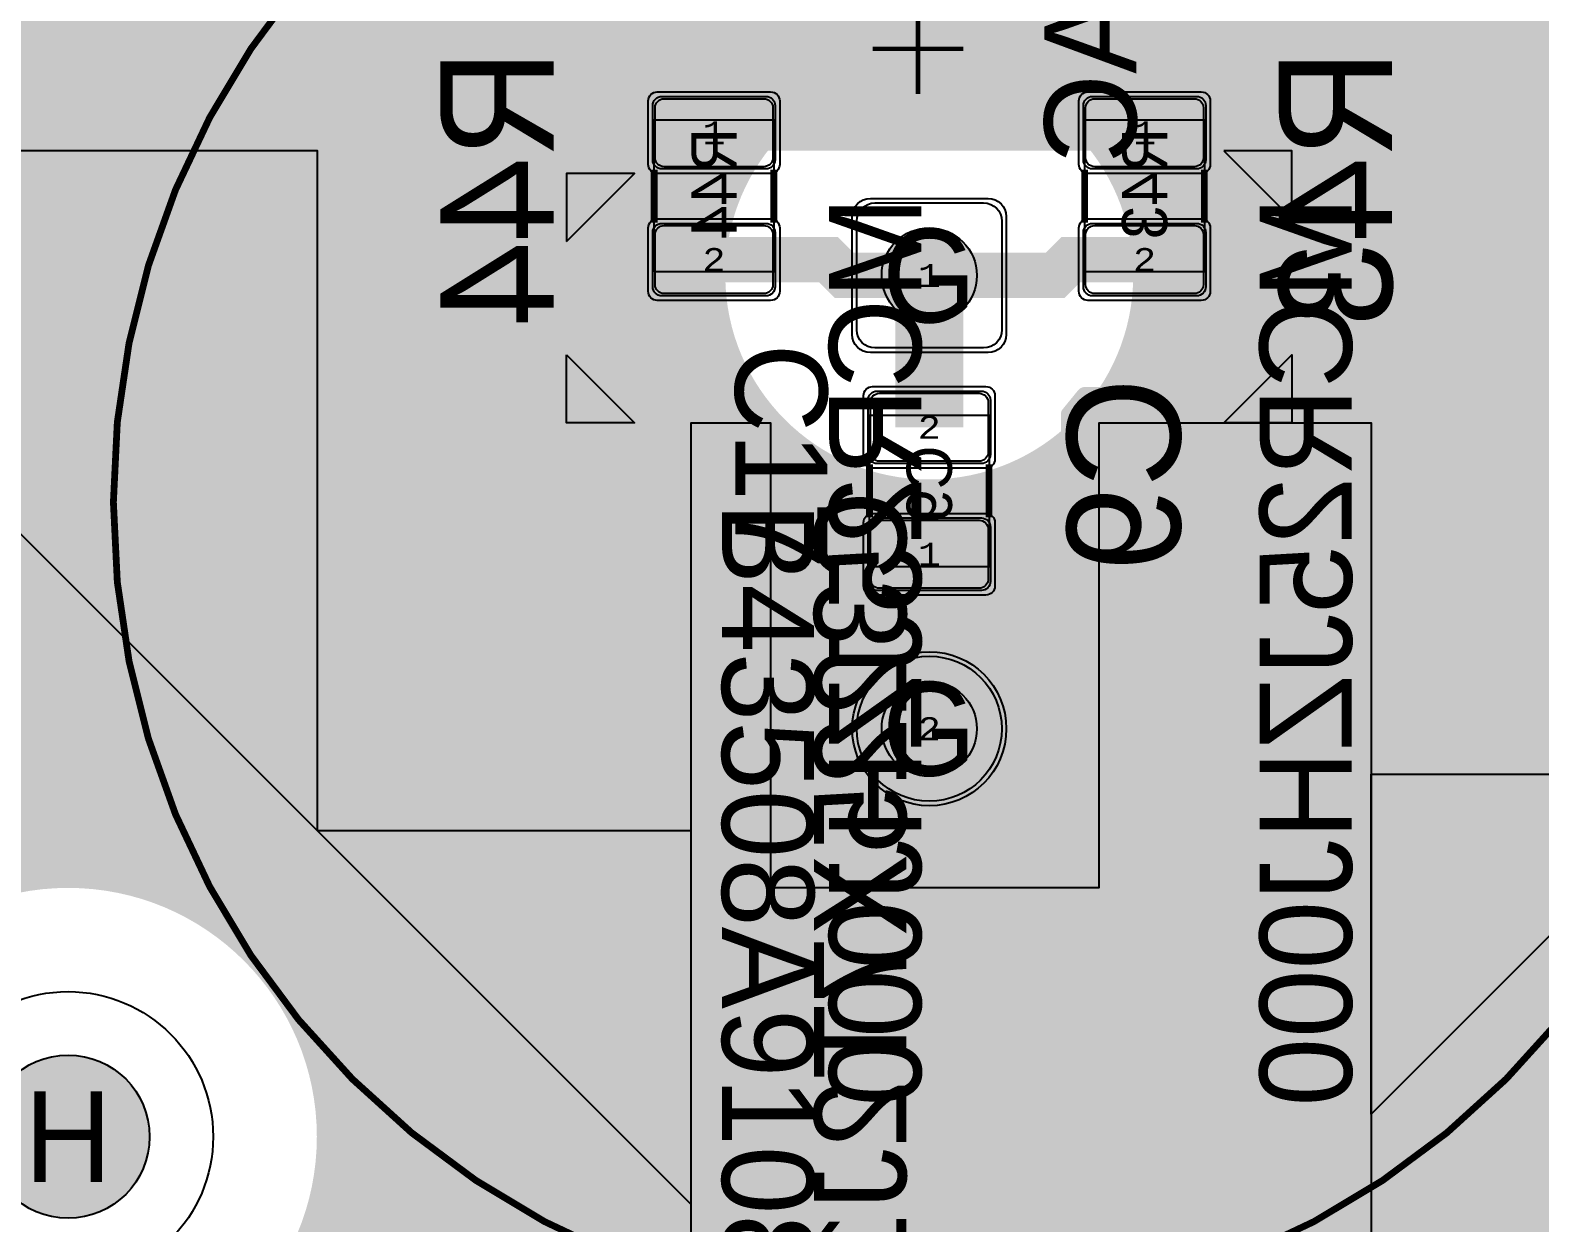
# Model space of a CAD drawing. Extents: x -2 to 260, y -54 to 137.
# Drawn here: x 69.16 to 102.47, y 46.1 to 72.41 of the extents above; entities that cross this region are included whole.
import ezdxf
from ezdxf.enums import TextEntityAlignment as Align

# ---------------------------------------------------------------- set-up
doc = ezdxf.new("R2010")
doc.units = 0
doc.header["$MEASUREMENT"] = 0
for name, color, linetype in [('ASSEMBLY_OUTLINES_BTM', 191, 'CONTINUOUS'), ('ASSEMBLY_OUTLINES_TOP', 102, 'CONTINUOUS'), ('ASSEMBLY_PART_NUMBERS_BTM', 191, 'CONTINUOUS'), ('ASSEMBLY_PART_NUMBERS_TOP', 102, 'CONTINUOUS'), ('ASSEMBLY_REF_DES_BTM', 191, 'CONTINUOUS'), ('ASSEMBLY_REF_DES_TOP', 102, 'CONTINUOUS'), ('DRILL_DRAWING', 21, 'CONTINUOUS'), ('GENERATED_SILKSCREEN_BTM', 255, 'CONTINUOUS'), ('GENERATED_SILKSCREEN_TOP', 140, 'CONTINUOUS'), ('MOUNTING_HOLE_PADS_LAYER14', 150, 'CONTINUOUS'), ('MOUNTING_HOLE_PADS_LAYER15', 230, 'CONTINUOUS'), ('MOUNTING_HOLES_LAYER_BOT17', 42, 'CONTINUOUS'), ('MOUNTING_HOLES_LAYER_TOP', 42, 'CONTINUOUS'), ('PART_HOLES_LAYER_BOTTOM', 30, 'CONTINUOUS'), ('PART_HOLES_LAYER_TOP', 30, 'CONTINUOUS'), ('PART_PADS_LAYER_BOTTOM', 230, 'CONTINUOUS'), ('PART_PADS_LAYER_TOP', 150, 'CONTINUOUS'), ('PART_PADS_SMD_BTM', 230, 'CONTINUOUS'), ('PIN_NUMBERS_BTM', 8, 'CONTINUOUS'), ('PIN_NUMBERS_TOP', 8, 'CONTINUOUS'), ('PLACEMENT_OUTLINES_BTM', 222, 'CONTINUOUS'), ('PLACEMENT_OUTLINES_TOP', 130, 'CONTINUOUS'), ('PLANE_DATA_LAYER_BOTTOM', 230, 'CONTINUOUS'), ('PLANE_DATA_LAYER_TOP', 150, 'CONTINUOUS'), ('PLANE_SHAPES_LAYER_BOTTOM', 230, 'CONTINUOUS'), ('PLANE_SHAPES_LAYER_TOP', 150, 'CONTINUOUS'), ('SILKSCREEN_OUTLINES_BTM', 211, 'CONTINUOUS'), ('SILKSCREEN_OUTLINES_TOP', 150, 'CONTINUOUS'), ('SILKSCREEN_REF_DES_BTM', 211, 'CONTINUOUS'), ('SOLDERMASK_PADS_BTM', 102, 'CONTINUOUS'), ('SOLDERMASK_PADS_TOP', 102, 'CONTINUOUS'), ('SOLDERPASTE_PADS_BTM', 254, 'CONTINUOUS'), ('TRACES_LAYER_BOTTOM', 230, 'CONTINUOUS')]:
    doc.layers.add(name, color=color, linetype=linetype)
doc.styles.add('COURIER_NEW', font='COUR.TTF')
doc.styles.add('VERIBEST_GERBER_0', font='txt')

msp = doc.modelspace()

# ---------------------------------------------------------------- hatches: boundary and pattern name
at = {"layer": 'MOUNTING_HOLES_LAYER_BOT17'}
h = msp.add_hatch(color=256, dxfattribs=at)
edge = h.paths.add_edge_path()
edge.add_arc((70, 48), 1.8, 0, 360)
at = {"layer": 'MOUNTING_HOLES_LAYER_TOP'}
h = msp.add_hatch(color=256, dxfattribs=at)
edge = h.paths.add_edge_path()
edge.add_arc((70, 48), 1.8, 0, 360)
at = {"layer": 'PART_HOLES_LAYER_BOTTOM'}
h = msp.add_hatch(color=256, dxfattribs=at)
edge = h.paths.add_edge_path()
edge.add_arc((89, 67), 1.05, 0, 360)
h = msp.add_hatch(color=256, dxfattribs=at)
edge = h.paths.add_edge_path()
edge.add_arc((89, 57), 1.05, 0, 360)
at = {"layer": 'PART_HOLES_LAYER_TOP'}
h = msp.add_hatch(color=256, dxfattribs=at)
edge = h.paths.add_edge_path()
edge.add_arc((89, 67), 1.05, 0, 360)
h = msp.add_hatch(color=256, dxfattribs=at)
edge = h.paths.add_edge_path()
edge.add_arc((89, 57), 1.05, 0, 360)
at = {"layer": 'PLANE_DATA_LAYER_BOTTOM'}
h = msp.add_hatch(color=256, dxfattribs=at)
h.paths.add_polyline_path([(191.25, 106.968438), (191.249998, 96.03156), (191.249998, 96.031559, -0.198909956), (191.22768, 95.977678), (190.022322, 94.77232, -0.198913366), (189.96844, 94.750002), (177.031562, 94.75, -0.198913366), (176.97768, 94.772318), (171.000002, 100.749998, 0.207684346), (170.999996, 100.75), (166.9262, 100.75, -0.414213562), (166.85, 100.8262), (166.85, 102, 0.414213562), (166.15, 102.7), (163.85, 102.7, 0.414213562), (163.15, 102), (163.15, 100.8262, -0.414213562), (163.0738, 100.75), (159.250004, 100.75, 0.207684346), (159.249998, 100.749998), (153.772321, 95.272318, -0.198913366), (153.718439, 95.25), (139.031562, 95.25, -0.198913366), (138.97768, 95.272318), (133.500002, 100.749998, 0.207684346), (133.499996, 100.75), (128.893236, 100.75, -0.414213562), (128.817036, 100.8262), (128.817036, 100.826201, -0.073248693), (128.820272, 100.848171, 0.073250446), (128.85, 101.05), (128.85, 102.25, 0.414213562), (128.15, 102.95), (127.916493, 102.95, -0.803254448), (127.884402, 103.095313, 4.528129598), (126.115598, 103.095313, -0.803254448), (126.083507, 102.95), (125.85, 102.95, 0.414213562), (125.15, 102.25), (125.15, 101.05, 0.073250446), (125.179728, 100.848171, -0.073248693), (125.182964, 100.826201), (125.182964, 100.8262, -0.414213562), (125.106764, 100.75), (121.750004, 100.75, 0.207684346), (121.749998, 100.749998), (115.772321, 94.772318, -0.198913366), (115.718439, 94.75), (99.781562, 94.75, -0.198913366), (99.72768, 94.772318), (93.750002, 100.749998, 0.207684346), (93.749996, 100.75), (90.9262, 100.75, -0.414213562), (90.85, 100.8262), (90.85, 102, 0.414213562), (90.15, 102.7), (87.85, 102.7, 0.414213562), (87.15, 102), (87.15, 100.8262, -0.414213562), (87.0738, 100.75), (83.500004, 100.75, 0.207684346), (83.499998, 100.749998), (77.522321, 94.772318, -0.198913366), (77.468439, 94.75), (61.031562, 94.75, -0.198913366), (60.97768, 94.772318), (55.000002, 100.749998, 0.207684346), (54.999996, 100.75), (52.893236, 100.75, -0.414213562), (52.817036, 100.8262), (52.817036, 100.826201, -0.073248693), (52.820272, 100.848171, 0.073250446), (52.85, 101.05), (52.85, 102.25, 0.414213562), (52.15, 102.95), (51.916493, 102.95, -0.803254448), (51.884402, 103.095313, 4.528129598), (50.115598, 103.095313, -0.803254448), (50.083507, 102.95), (49.85, 102.95, 0.414213562), (49.15, 102.25), (49.15, 101.05, 0.073250446), (49.179728, 100.848171, -0.073248693), (49.182964, 100.826201), (49.182964, 100.8262, -0.414213562), (49.106764, 100.75), (46.500004, 100.75, 0.207684346), (46.499998, 100.749998), (39.250002, 93.500002), (39.25, 93.499996), (39.250003, 86.190265), (39.250003, 86.190264, -0.535776083), (39.144366, 86.11998, 1.502987551), (39.144365, 75.88002, -0.535776083), (39.250002, 75.809736), (39.250002, 75.809735), (39.25, 69.000004), (39.250003, 68.999999), (46.999998, 61.250002, 0.207684346), (47.000004, 61.25), (49.0738, 61.25, -0.414213562), (49.15, 61.1738), (49.15, 60, 0.414213562), (49.85, 59.3), (52.15, 59.3, 0.414213562), (52.85, 60), (52.85, 61.173799, -0.414213562), (52.9262, 61.249999), (64.449099, 61.249998), (64.96844, 61.249998, -0.198913366), (65.022322, 61.22768), (79.22768, 47.022322, -0.198909956), (79.249998, 46.968441), (79.249998, 46.96844), (79.25, 32.8262, -0.414213562), (79.1738, 32.75), (16.78156, 32.750002, -0.198913366), (16.727678, 32.77232), (14.02232, 35.477678, -0.198909956), (14.000002, 35.531559), (14.000002, 100.71844, -0.198909956), (14.02232, 100.772321), (22.227678, 108.97768, -0.198913366), (22.28156, 108.999998), (58.71844, 108.999998, -0.198913366), (58.772322, 108.97768), (63.499998, 104.250002, 0.207684346), (63.500004, 104.25), (76.249996, 104.25, 0.207684346), (76.250002, 104.250002), (80.977679, 108.977682, -0.198913366), (81.031561, 109), (94.718438, 109, -0.198913366), (94.77232, 108.977682), (100.499998, 103.250002, 0.207684346), (100.500004, 103.25), (115.499996, 103.25, 0.207684346), (115.500002, 103.250002), (121.227679, 108.977682, -0.198913366), (121.281561, 109), (135.968438, 109, -0.198913366), (136.02232, 108.977682), (139.999998, 105.000002, 0.207684346), (140.000004, 105), (152.249996, 105, 0.207684346), (152.250002, 105.000002), (156.227679, 108.977682, -0.198913366), (156.281561, 109), (162.9, 109), (189.21844, 108.999998, -0.198913366), (189.272322, 108.97768), (191.227682, 107.02232, -0.198909956), (191.25, 106.968439)], flags=0)
h.paths.add_polyline_path([(30, 40, -1), (41, 40, -1)], flags=0)
h.paths.add_polyline_path([(48.9, 57, -1), (53.1, 57, -1)], flags=0)
h.paths.add_polyline_path([(64.449099, 48, -1), (75.550901, 48, -1)], flags=0)
h.paths.add_polyline_path([(86.9, 105, -1), (91.1, 105, -1)], flags=0)
h.paths.add_polyline_path([(162.9, 105, -1), (167.1, 105, -1)], flags=0)
h = msp.add_hatch(color=256, dxfattribs=at)
h.paths.add_polyline_path([(215, 72.9262, -0.414213562), (214.9238, 72.85), (213.75, 72.85, 0.414213562), (213.05, 72.15), (213.05, 69.85, 0.414213562), (213.75, 69.15), (214.9238, 69.15, -0.414213562), (215, 69.0738), (215, 68.8262, -0.414213562), (214.9238, 68.75), (199.5762, 68.75, -0.414213562), (199.5, 68.8262), (199.5, 76.749996), (199.499997, 76.750001), (197.750002, 78.499998, 0.207684346), (197.749996, 78.5), (192.000004, 78.5, 0.207684346), (191.999998, 78.499998), (190.250002, 76.750002), (190.25, 76.749996), (190.25, 69.8262, -0.414213562), (190.1738, 69.75), (171.4262, 69.75, -0.414213562), (171.35, 69.8262), (171.35, 71, 0.414213562), (170.65, 71.7), (168.35, 71.7, 0.414213562), (167.65, 71), (167.65, 69.8262, -0.414213562), (167.5738, 69.75), (162.1762, 69.75, -0.414213562), (162.1, 69.8262), (162.1, 71, 0.414213562), (161.4, 71.7), (159.1, 71.7, 0.414213562), (158.4, 71), (158.4, 69.8262, -0.414213562), (158.3238, 69.75), (133.9262, 69.75, -0.414213562), (133.85, 69.8262), (133.85, 70.75, 0.414213562), (133.15, 71.45), (130.85, 71.45, 0.414213562), (130.15, 70.75), (130.15, 69.8262, -0.414213562), (130.0738, 69.75), (123.4262, 69.75, -0.414213562), (123.35, 69.8262), (123.35, 70.75, 0.414213562), (122.65, 71.45), (120.35, 71.45, 0.414213562), (119.65, 70.75), (119.65, 69.549999, 0.035735183), (119.657133, 69.450323, -0.035737133), (119.65791, 69.439472), (119.65791, 69.439471, -0.198909956), (119.635592, 69.38559), (98.750002, 48.500002), (98.75, 48.499996), (98.750002, 29.281565), (98.750002, 29.281564, -0.198909956), (98.727684, 29.227683), (93.000002, 23.500002), (93, 23.499996), (93, 12.5762, -0.414213562), (92.9238, 12.5), (89.5762, 12.5, -0.414213562), (89.5, 12.5762), (89.5, 23.499996), (89.499997, 23.500001), (83.77232, 29.227678, -0.198909956), (83.750002, 29.281559), (83.750002, 29.28156), (83.75, 46.499996), (83.749997, 46.500001), (60.500002, 69.749998, 0.207684346), (60.499996, 69.75), (57.4262, 69.75, -0.414213562), (57.35, 69.8262), (57.35, 70.75, 0.414213562), (56.65, 71.45), (54.35, 71.45, 0.414213562), (53.65, 70.75), (53.65, 69.826201, -0.414213562), (53.5738, 69.750001), (48.4262, 69.750001, -0.414213562), (48.35, 69.826201), (48.35, 70.75, 0.414213562), (47.65, 71.45), (45.35, 71.45, 0.414213562), (44.65, 70.75), (44.65, 69.826202, -0.414213562), (44.5738, 69.750002), (43.53156, 69.750002, -0.198913366), (43.477678, 69.77232), (43.02232, 70.227678, -0.198909956), (43.000002, 70.281559), (43.000002, 91.218441, -0.198909956), (43.02232, 91.272322), (43.727678, 91.97768, -0.198913366), (43.78156, 91.999998), (44.3238, 91.999998, -0.414213562), (44.4, 91.923798), (44.4, 90.75, 0.414213562), (45.1, 90.05), (47.4, 90.05, 0.414213562), (48.1, 90.75), (48.1, 91.923798, -0.414213562), (48.1762, 91.999998), (53.5738, 91.999998, -0.414213562), (53.65, 91.923798), (53.65, 90.75, 0.414213562), (54.35, 90.05), (56.65, 90.05, 0.414213562), (57.35, 90.75), (57.35, 91.923798, -0.414213562), (57.4262, 91.999998), (64.797837, 91.999998), (81, 91.999999), (81.5738, 91.999999, -0.414213562), (81.65, 91.923799), (81.65, 91, 0.414213562), (82.35, 90.3), (84.65, 90.3, 0.414213562), (85.35, 91), (85.35, 91.923799, -0.414213562), (85.4262, 91.999999), (92.0738, 91.999999, -0.414213562), (92.15, 91.923799), (92.15, 91, 0.414213562), (92.85, 90.3), (95.15, 90.3, 0.414213562), (95.85, 91), (95.85, 91.923799, -0.414213562), (95.9262, 91.999999), (119.5738, 91.999999, -0.414213562), (119.65, 91.923799), (119.65, 91, 0.414213562), (120.35, 90.3), (122.65, 90.3, 0.414213562), (123.35, 91), (123.35, 91.923799, -0.414213562), (123.4262, 91.999999), (130.0738, 91.999999, -0.414213562), (130.15, 91.923799), (130.15, 91, 0.414213562), (130.85, 90.3), (133.15, 90.3, 0.414213562), (133.85, 91), (133.85, 91.923799, -0.414213562), (133.9262, 91.999999), (140.797837, 91.999999), (158.3238, 92, -0.414213562), (158.4, 91.9238), (158.4, 91, 0.414213562), (159.1, 90.3), (161.4, 90.3, 0.414213562), (162.1, 91), (162.1, 91.9238, -0.414213562), (162.1762, 92), (167.8238, 92, -0.414213562), (167.9, 91.9238), (167.9, 91, 0.414213562), (168.6, 90.3), (170.9, 90.3, 0.414213562), (171.6, 91), (171.6, 91.9238, -0.414213562), (171.6762, 92), (190.249996, 92, 0.207684346), (190.250002, 92.000002), (193.227679, 94.977682, -0.198913366), (193.281561, 95), (198.71844, 94.999998, -0.198913366), (198.772322, 94.97768), (201.22768, 92.522322, -0.198909956), (201.249998, 92.468441), (201.249998, 92.46844), (201.25, 87.000004), (201.250003, 86.999999), (209, 79.25), (209.749998, 78.500002, 0.207684346), (209.750004, 78.5), (214.21844, 78.499998, -0.198913366), (214.272322, 78.47768), (214.977682, 77.77232, -0.198909956), (215, 77.718439)], flags=0)
h.paths.add_polyline_path([(64.797837, 81, -1), (75.202163, 81, -1)], flags=0)
h.paths.add_polyline_path([(89.98, 14.19, -1), (92.68, 14.19, -1)], flags=0)
h.paths.add_polyline_path([(89.98, 18, -1), (92.68, 18, -1)], flags=0)
h.paths.add_polyline_path([(89.98, 21.81, -1), (92.68, 21.81, -1)], flags=0)
h.paths.add_polyline_path([(96.999998, 65.249998), (97, 65.250004), (97, 68.249996), (96.999997, 68.250001), (95.622318, 69.62768, -0.198909956), (95.6, 69.681561), (95.6, 70.75, 0.414213562), (94.9, 71.45), (92.6, 71.45, 0.414213562), (91.9, 70.75), (91.9, 69.8262, -0.414213562), (91.8238, 69.75), (86.1762, 69.75, -0.414213562), (86.1, 69.8262), (86.1, 70.75, 0.414213562), (85.4, 71.45), (83.1, 71.45, 0.414213562), (82.4, 70.75), (82.4, 69.8262, -0.414213562), (82.3238, 69.75), (81.000008, 69.75, 0.414213562), (81, 69.749992), (81, 69.250008, 0.414213562), (81.000008, 69.25), (82.316036, 69.249998, -0.414213562), (82.392236, 69.173798), (82.392236, 69.173797, -0.198909956), (82.369918, 69.119916), (81.000002, 67.750002), (81, 67.749996), (81, 65.250004), (81.000003, 65.249999), (82.499998, 63.750002, 0.207684346), (82.500004, 63.75), (85.4238, 63.75, -0.414213562), (85.5, 63.6738), (85.5, 53.500008, 0.414213562), (85.500008, 53.5), (92.749992, 53.5, 0.414213562), (92.75, 53.500008), (92.75, 63.6738, -0.414213562), (92.8262, 63.75), (95.499996, 63.75, 0.207684346), (95.500002, 63.750002)], flags=0)
h.paths.add_polyline_path([(102.797837, 81, -1), (113.202163, 81, -1)], flags=0)
h.paths.add_polyline_path([(140.797837, 81, -1), (151.202163, 81, -1)], flags=0)
h.paths.add_polyline_path([(173.797837, 81, -1), (184.202163, 81, -1)], flags=0)
h.paths.add_polyline_path([(209, 71, -1), (212.5, 71, -1)], flags=0)
h.paths.add_polyline_path([(213.1, 73.15, 0.414213562), (213.8, 73.85), (213.8, 75.15, 0.414213562), (213.1, 75.85), (209.9, 75.85, 0.414213562), (209.2, 75.15), (209.2, 73.85, 0.414213562), (209.9, 73.15)], flags=0)
for points in [[(84.25, 70.575), (84.25, 71.5262)], [(93.75, 70.575), (93.75, 71.5262)], [(83.275, 70.15), (82.3238, 70.15)], [(85.225, 70.15), (86.1762, 70.15)], [(92.775, 70.15), (91.8238, 70.15)], [(94.725, 70.15), (95.6762, 70.15)]]:
    msp.add_hatch(color=256, dxfattribs=at).paths.add_polyline_path(points, is_closed=False, flags=0)
at = {"layer": 'PLANE_DATA_LAYER_TOP'}
h = msp.add_hatch(color=256, dxfattribs=at)
h.paths.add_polyline_path([(256.75, 69.0762, -0.414213562), (256.6738, 69), (217.28156, 69.000002, -0.198913366), (217.227678, 69.02232), (212.250002, 73.999998, 0.207684346), (212.249996, 74), (207.000004, 74, 0.207684346), (206.999998, 73.999998), (203.022321, 70.022318, -0.198913366), (202.968439, 70), (194.250004, 70, 0.207684346), (194.249998, 69.999998), (191.000002, 66.750002), (191, 66.749996), (190.999998, 50.03156), (190.999998, 50.031559, -0.198909956), (190.97768, 49.977678), (189.272322, 48.27232, -0.198913366), (189.21844, 48.250002), (151.316201, 48.25, -0.396375402), (151.240144, 48.321533, 0.969816636), (140.75, 48), (140.75, 47.999999, 0.169411863), (141.889093, 44.734583, -0.169411131), (141.905626, 44.687188), (141.905626, 44.687187, -0.198909956), (141.883308, 44.633306), (141.272322, 44.02232, -0.198913366), (141.21844, 44.000002), (111.601695, 44, -0.683758196), (111.550167, 44.132336, 0.210053478), (113.25, 47.999999), (113.25, 48, 1.564143144), (104.59963, 44.000002), (104.599633, 44, -0.307107077), (104.647644, 43.929206), (104.647644, 43.929205, -0.198909956), (104.625326, 43.875324), (98.000002, 37.250002), (98, 37.249996), (98, 12.5762, -0.414213562), (97.9238, 12.5), (94.8262, 12.5, -0.414213562), (94.75, 12.5762), (94.75, 30.249996), (94.749997, 30.250001), (85.000002, 39.999998, 0.207684346), (84.999996, 40), (40.825655, 40, -0.410029908), (40.749463, 40.07511, 0.545155528), (33.263933, 44.75, 0.208175495), (30.499999, 41.600779, 0.074019), (30.250537, 40.07511, -0.410029908), (30.174345, 40), (27.53156, 40.000002, -0.198913366), (27.477678, 40.02232), (22.77232, 44.727678, -0.198909956), (22.750002, 44.781559), (22.750002, 100.46844, -0.198909956), (22.77232, 100.522321), (29.477679, 107.227682, -0.198913366), (29.531561, 107.25), (31.75, 107.25), (46.25, 107.249998), (50.8488, 107.249998, -0.414213562), (50.925, 107.173798), (50.925, 107.170941, -0.393991976), (50.854094, 107.094925, 28.750872735), (51.145906, 107.094925, -0.393991976), (51.075, 107.170941), (51.075, 107.173798, -0.414213562), (51.1512, 107.249998), (52.71844, 107.249998, -0.198913366), (52.772322, 107.22768), (59.499998, 100.500002, 0.207684346), (59.500004, 100.5), (80.499996, 100.5, 0.207684346), (80.500002, 100.500002), (84.5, 104.500001), (86.9, 106.900002), (87.477678, 107.47768, -0.198913366), (87.53156, 107.499998), (91.71844, 107.499998, -0.198913366), (91.772322, 107.47768), (95.06, 104.190001), (98.749998, 100.500002, 0.207684346), (98.750004, 100.5), (117.999996, 100.5, 0.207684346), (118.000002, 100.500002), (122.5, 105.000001), (124.9, 107.400002), (124.977678, 107.47768, -0.198913366), (125.03156, 107.499998), (129.71844, 107.499998, -0.198913366), (129.772322, 107.47768), (136.749998, 100.500002, 0.207684346), (136.750004, 100.5), (156.749996, 100.5, 0.207684346), (156.750002, 100.500002), (160.5, 104.250001), (160.75, 104.500001), (162.9, 106.650002), (163.727678, 107.47768, -0.198913366), (163.78156, 107.499998), (172.96844, 107.499998, -0.198913366), (173.022322, 107.47768), (173.75, 106.750002), (184.5, 96.000001), (193.5, 87), (193.749998, 86.750002, 0.207684346), (193.750004, 86.75), (209.999996, 86.75, 0.207684346), (210.000002, 86.750002), (211.999998, 88.749998), (212, 88.750004), (212.000002, 97.46844), (212.000002, 97.468441, -0.198909956), (212.02232, 97.522322), (212.477678, 97.97768, -0.198913366), (212.53156, 97.999998), (214.96844, 97.999998, -0.198913366), (215.022322, 97.97768), (215.47768, 97.522322, -0.198909956), (215.499998, 97.468441), (215.499998, 97.46844), (215.5, 88.750004), (215.500003, 88.749999), (217.499998, 86.750002, 0.207684346), (217.500004, 86.75), (231.999996, 86.75, 0.207684346), (232.000002, 86.750002), (244.977678, 99.72768, -0.198913366), (245.03156, 99.749998), (250.71844, 99.749998, -0.198913366), (250.772322, 99.72768), (251.22768, 99.272322, -0.198909956), (251.249998, 99.218441), (251.249998, 94.531559, -0.198909956), (251.22768, 94.477678), (250.772322, 94.02232, -0.198913366), (250.71844, 94.000002), (248.500004, 94, 0.207684346), (248.499998, 93.999998), (243.750002, 89.250002), (243.75, 89.249996), (243.75, 82.500004), (243.750003, 82.499999), (245.1, 81.150001), (247.499998, 78.750002, 0.207684346), (247.500004, 78.75), (256.6738, 78.75, -0.414213562), (256.75, 78.6738)], flags=0)
h.paths.add_polyline_path([(31.75, 81, -1), (42.25, 81, -1)], flags=0)
h.paths.add_polyline_path([(48.9, 57, -1), (53.1, 57, -1)], flags=0)
h.paths.add_polyline_path([(46.5, 95, -1), (55.5, 95, -1)], flags=0)
h.paths.add_polyline_path([(46.25, 67, -1), (55.75, 67, -1)], flags=0)
h.paths.add_polyline_path([(64.75, 81, -1), (75.25, 81, -1)], flags=0)
h.paths.add_polyline_path([(64.511376, 48, -1), (75.488624, 48, -1)], flags=0)
h.paths.add_polyline_path([(86.9, 57, -1), (91.1, 57, -1)], flags=0)
h.paths.add_polyline_path([(86.9, 105, -1), (91.1, 105, -1)], flags=0)
h.paths.add_polyline_path([(84.5, 67, -1), (93.5, 67, -1)], flags=0)
h.paths.add_polyline_path([(84.5, 95, -1), (93.5, 95, -1)], flags=0)
h.paths.add_polyline_path([(95.06, 14.19, -1), (97.76, 14.19, -1)], flags=0)
h.paths.add_polyline_path([(95.06, 18, -1), (97.76, 18, -1)], flags=0)
h.paths.add_polyline_path([(95.06, 21.81, -1), (97.76, 21.81, -1)], flags=0)
h.paths.add_polyline_path([(102.75, 81, -1), (113.25, 81, -1)], flags=0)
h.paths.add_polyline_path([(124.9, 57, -1), (129.1, 57, -1)], flags=0)
h.paths.add_polyline_path([(124.9, 105, -1), (129.1, 105, -1)], flags=0)
h.paths.add_polyline_path([(122.5, 67, -1), (131.5, 67, -1)], flags=0)
h.paths.add_polyline_path([(122.5, 95, -1), (131.5, 95, -1)], flags=0)
h.paths.add_polyline_path([(140.75, 81, -1), (151.25, 81, -1)], flags=0)
h.paths.add_polyline_path([(162.9, 57, -1), (167.1, 57, -1)], flags=0)
h.paths.add_polyline_path([(162.9, 105, -1), (167.1, 105, -1)], flags=0)
h.paths.add_polyline_path([(160.75, 95, -1), (169.25, 95, -1)], flags=0)
h.paths.add_polyline_path([(160.5, 67, -1), (169.5, 67, -1)], flags=0)
h.paths.add_polyline_path([(173.75, 81, -1), (184.25, 81, -1)], flags=0)
h.paths.add_polyline_path([(188.6, 48.8, 0.414213562), (189.5, 49.7), (189.5, 52.3, 0.414213562), (188.6, 53.2), (185.4, 53.2, 0.414213562), (184.5, 52.3), (184.5, 49.7, 0.414213562), (185.4, 48.8)], flags=0)
h.paths.add_polyline_path([(188.6, 56.3, 0.414213562), (189.5, 57.2), (189.5, 59.8, 0.414213562), (188.6, 60.7), (185.4, 60.7, 0.414213562), (184.5, 59.8), (184.5, 57.2, 0.414213562), (185.4, 56.3)], flags=0)
h.paths.add_polyline_path([(188.6, 63.55, 0.414213562), (189.5, 64.45), (189.5, 67.05, 0.414213562), (188.6, 67.95), (185.4, 67.95, 0.414213562), (184.5, 67.05), (184.5, 64.45, 0.414213562), (185.4, 63.55)], flags=0)
h.paths.add_polyline_path([(195.913742, 73.56043, 0.233034355), (196.5, 74.749999), (196.5, 74.75, 1), (193.5, 74.75), (193.5, 74.749999, 0.233034355), (194.086258, 73.56043, -0.492832038), (194.086258, 73.43957, 0.233034355), (193.5, 72.250001), (193.5, 72.25, 1), (196.5, 72.25), (196.5, 72.250001, 0.233034355), (195.913742, 73.43957, -0.492832038)], flags=0)
h.paths.add_polyline_path([(212.2, 90.25, -1), (215.2, 90.25, -1)], flags=0)
h.paths.add_polyline_path([(212.2, 95.75, -1), (215.2, 95.75, -1)], flags=0)
h.paths.add_polyline_path([(218.75, 71, -1), (222.25, 71, -1)], flags=0)
h.paths.add_polyline_path([(246.6, 97.575, -1), (250.4, 97.575, -1)], flags=0)
h.paths.add_polyline_path([(247.75, 76.95, -1), (250.75, 76.95, -1)], flags=0)
h.paths.add_polyline_path([(249.312143, 71.584474, 3.137153567), (249.312143, 72.915526, -0.516570245), (249.187857, 72.915526, 0.516575837), (247.312143, 72.915526, -0.516570245), (247.187857, 72.915526, 3.137153567), (247.187857, 71.584474, -0.516570245), (247.312143, 71.584474, 0.516575837), (249.187857, 71.584474, -0.516570245)], flags=0)
h.paths.add_polyline_path([(253.25, 76.95, -1), (256.25, 76.95, -1)], flags=0)
for points in [[(89, 57), (89, 59.1762)], [(89, 57), (86.8238, 57)], [(89, 57), (89, 54.8238)], [(89, 57), (91.1762, 57)]]:
    msp.add_hatch(color=256, dxfattribs=at).paths.add_polyline_path(points, is_closed=False, flags=0)
at = {"layer": 'PLANE_SHAPES_LAYER_BOTTOM'}
h = msp.add_hatch(color=256, dxfattribs=at)
h.paths.add_polyline_path([(79.25, 32.75), (16.75, 32.75), (14, 35.5), (14, 100.75), (39.25, 100.75), (39.25, 86.074446, 1.53729117), (39.25, 75.925554), (39.25, 61.25), (65, 61.25), (79.25, 47)], flags=0)
h.paths.add_polyline_path([(30, 40, -1), (41, 40, -1)], flags=0)
h.paths.add_polyline_path([(64.449099, 48, -1), (75.550901, 48, -1)], flags=0)
h = msp.add_hatch(color=256, dxfattribs=at)
h.paths.add_polyline_path([(190.25, 69.75), (43.5, 69.75), (43, 70.25), (43, 91.25), (43.75, 92), (190.25, 92)])
h.paths.add_polyline_path([(64.797837, 81, -1), (75.202163, 81, -1)], flags=0)
h.paths.add_polyline_path([(102.797837, 81, -1), (113.202163, 81, -1)], flags=0)
h.paths.add_polyline_path([(140.797837, 81, -1), (151.202163, 81, -1)], flags=0)
h.paths.add_polyline_path([(173.797837, 81, -1), (184.202163, 81, -1)], flags=0)
for points in [[(60.5, 69.75), (75.5, 54.75), (75.5, 69.75)], [(95.5, 69.75), (97, 68.25), (97, 69.75)], [(81, 67.75), (82.5, 69.25), (81, 69.25)], [(81, 65.25), (82.5, 63.75), (81, 63.75)], [(95.5, 63.75), (97, 65.25), (97, 63.75)], [(98.75, 29.25), (83.75, 29.25), (83.75, 63.75), (85.5, 63.75), (85.5, 53.5), (92.75, 53.5), (92.75, 63.75), (98.75, 63.75)], [(106.25, 56), (98.75, 48.5), (98.75, 56)], [(75.5, 54.75), (83.75, 46.5), (83.75, 54.75)]]:
    msp.add_hatch(color=256, dxfattribs=at).paths.add_polyline_path(points, flags=0)
at = {"layer": 'PLANE_SHAPES_LAYER_TOP'}
h = msp.add_hatch(color=256, dxfattribs=at)
h.paths.add_polyline_path([(191, 50), (189.25, 48.25), (151.244044, 48.25, 1.382370896), (141.931678, 44.681678), (141.25, 44), (111.400368, 44, 2.720293875), (104.599632, 44), (103.5, 44), (98, 38.5), (98, 44.75), (87.75, 44.75), (87.75, 40), (40.75, 40, 0.00011719), (40.749999, 40.002461, 0.549651854), (33.263932, 44.75), (22.75, 44.75), (22.75, 100.5), (180, 100.5), (180, 97.5), (183, 97.5), (191, 89.5)], flags=0)
h.paths.add_polyline_path([(31.75, 81, -1), (42.25, 81, -1)], flags=0)
h.paths.add_polyline_path([(46.5, 95, -1), (55.5, 95, -1)], flags=0)
h.paths.add_polyline_path([(46.25, 67, -1), (55.75, 67, -1)], flags=0)
h.paths.add_polyline_path([(64.75, 81, -1), (75.25, 81, -1)], flags=0)
h.paths.add_polyline_path([(64.511376, 48, -1), (75.488624, 48, -1)], flags=0)
h.paths.add_polyline_path([(84.5, 67, -1), (93.5, 67, -1)], flags=0)
h.paths.add_polyline_path([(84.5, 95, -1), (93.5, 95, -1)], flags=0)
h.paths.add_polyline_path([(102.75, 81, -1), (113.25, 81, -1)], flags=0)
h.paths.add_polyline_path([(122.5, 67, -1), (131.5, 67, -1)], flags=0)
h.paths.add_polyline_path([(122.5, 95, -1), (131.5, 95, -1)], flags=0)
h.paths.add_polyline_path([(140.75, 81, -1), (151.25, 81, -1)], flags=0)
h.paths.add_polyline_path([(160.75, 95, -1), (169.25, 95, -1)], flags=0)
h.paths.add_polyline_path([(160.5, 67, -1), (169.5, 67, -1)], flags=0)
h.paths.add_polyline_path([(173.75, 81, -1), (184.25, 81, -1)], flags=0)

# ---------------------------------------------------------------- linework, layer by layer
at = {"layer": 'ASSEMBLY_OUTLINES_BTM'}
for points in [[(82.93, 67.08), (82.93, 70.43), (85.57, 70.43), (85.57, 67.08)], [(92.43, 67.08), (92.43, 70.43), (95.07, 70.43), (95.07, 67.08)], [(87.68, 60.57), (87.68, 63.92), (90.32, 63.92), (90.32, 60.57)]]:
    msp.add_lwpolyline(points, close=True, dxfattribs=at)
at = {"layer": 'ASSEMBLY_OUTLINES_TOP', "const_width": 0.1}
for points in [[(88.75, 71), (88.75, 73)], [(89.75, 72), (87.75, 72)]]:
    msp.add_lwpolyline(points, dxfattribs=at)
at = {"layer": 'ASSEMBLY_OUTLINES_TOP'}
msp.add_circle((89, 62), 18, dxfattribs=at)
msp.add_circle((89, 62), 18, dxfattribs=at)
at = {"layer": 'GENERATED_SILKSCREEN_BTM', "const_width": 0.25}
for points in [[(79.15, 69.89125), (79.145, 69.88375), (79.1325, 69.88125), (79.12, 69.87375), (79.1075, 69.87375), (78.5925, 69.87375), (78.58, 69.87375), (78.5725, 69.88125), (78.565, 69.88125), (78.5625, 69.88375), (78.56, 69.88625), (78.5525, 69.89125), (78.21, 70.31625), (78.205, 70.32875), (78.2025, 70.33625), (78.2, 70.34875), (78.2, 71.60875), (78.205, 71.63125), (78.2175, 71.64375), (78.2325, 71.65875), (78.25, 71.66375), (80.65, 71.66375), (80.67, 71.65875), (80.6825, 71.64625), (80.69, 71.63125), (80.6925, 71.61375), (80.69, 71.59375), (80.6825, 71.57625), (80.67, 71.56375), (80.65, 71.55875), (79.5, 71.55875), (79.5, 70.38375), (80.665, 69.97375), (80.6825, 69.96375), (80.6925, 69.94625), (80.695, 69.92625), (80.69, 69.91125), (80.6825, 69.89625), (80.6675, 69.88375), (80.6525, 69.87625), (80.6325, 69.88125), (79.4675, 70.29125), (79.15, 69.89125)], [(78.3025, 71.55875), (78.3025, 70.36125), (78.6175, 69.97375), (79.0825, 69.97375), (79.4, 70.36125), (79.4, 71.55875), (78.3025, 71.55875)], [(97.65, 69.89125), (97.645, 69.88375), (97.6325, 69.88125), (97.62, 69.87375), (97.6075, 69.87375), (97.0925, 69.87375), (97.08, 69.87375), (97.0725, 69.88125), (97.065, 69.88125), (97.0625, 69.88375), (97.06, 69.88625), (97.0525, 69.89125), (96.71, 70.31625), (96.705, 70.32875), (96.7025, 70.33625), (96.7, 70.34875), (96.7, 71.60875), (96.705, 71.63125), (96.7175, 71.64375), (96.7325, 71.65875), (96.75, 71.66375), (99.15, 71.66375), (99.17, 71.65875), (99.1825, 71.64625), (99.19, 71.63125), (99.1925, 71.61375), (99.19, 71.59375), (99.1825, 71.57625), (99.17, 71.56375), (99.15, 71.55875), (98, 71.55875), (98, 70.38375), (99.165, 69.97375), (99.1825, 69.96375), (99.1925, 69.94625), (99.195, 69.92625), (99.19, 69.91125), (99.1825, 69.89625), (99.1675, 69.88375), (99.1525, 69.87625), (99.1325, 69.88125), (97.9675, 70.29125), (97.65, 69.89125)], [(96.8025, 71.55875), (96.8025, 70.36125), (97.1175, 69.97375), (97.5825, 69.97375), (97.9, 70.36125), (97.9, 71.55875), (96.8025, 71.55875)], [(80.65, 67.78125), (80.67, 67.77875), (80.6825, 67.76625), (80.69, 67.74875), (80.6925, 67.73125), (80.69, 67.71375), (80.6825, 67.69875), (80.67, 67.68625), (80.65, 67.68125), (79.8925, 67.68125), (79.8925, 67.56375), (79.8875, 67.54625), (79.8775, 67.53125), (79.86, 67.52375), (79.8425, 67.52125), (79.8225, 67.52375), (79.805, 67.53125), (79.7925, 67.54625), (79.79, 67.56375), (79.79, 67.68125), (78.32, 67.68125), (78.3075, 67.68375), (78.2975, 67.68875), (78.2875, 67.70125), (78.28, 67.71375), (78.275, 67.72875), (78.2725, 67.74375), (78.275, 67.75625), (78.285, 67.76875), (79.8025, 69.28625), (79.8175, 69.29625), (79.8325, 69.30125), (79.8475, 69.29875), (79.865, 69.28875), (79.8775, 69.28375), (79.885, 69.27375), (79.89, 69.26375), (79.8925, 69.25125), (79.8925, 67.78125), (80.65, 67.78125)], [(99.15, 67.78125), (99.17, 67.77875), (99.1825, 67.76625), (99.19, 67.74875), (99.1925, 67.73125), (99.19, 67.71375), (99.1825, 67.69875), (99.17, 67.68625), (99.15, 67.68125), (98.3925, 67.68125), (98.3925, 67.56375), (98.3875, 67.54625), (98.3775, 67.53125), (98.36, 67.52375), (98.3425, 67.52125), (98.3225, 67.52375), (98.305, 67.53125), (98.2925, 67.54625), (98.29, 67.56375), (98.29, 67.68125), (96.82, 67.68125), (96.8075, 67.68375), (96.7975, 67.68875), (96.7875, 67.70125), (96.78, 67.71375), (96.775, 67.72875), (96.7725, 67.74375), (96.775, 67.75625), (96.785, 67.76875), (98.3025, 69.28625), (98.3175, 69.29625), (98.3325, 69.30125), (98.3475, 69.29875), (98.365, 69.28875), (98.3775, 69.28375), (98.385, 69.27375), (98.39, 69.26375), (98.3925, 69.25125), (98.3925, 67.78125), (99.15, 67.78125)], [(79.79, 69.12625), (78.4475, 67.78125), (79.79, 67.78125), (79.79, 69.12625)], [(98.29, 69.12625), (96.9475, 67.78125), (98.29, 67.78125), (98.29, 69.12625)], [(80.65, 65.41875), (80.67, 65.41625), (80.6825, 65.40375), (80.69, 65.38625), (80.6925, 65.36875), (80.69, 65.35125), (80.6825, 65.33625), (80.67, 65.32375), (80.65, 65.31875), (79.8925, 65.31875), (79.8925, 65.20125), (79.8875, 65.18375), (79.8775, 65.16875), (79.86, 65.16125), (79.8425, 65.15875), (79.8225, 65.16125), (79.805, 65.16875), (79.7925, 65.18375), (79.79, 65.20125), (79.79, 65.31875), (78.32, 65.31875), (78.3075, 65.32125), (78.2975, 65.32625), (78.2875, 65.33875), (78.28, 65.35125), (78.275, 65.36625), (78.2725, 65.38125), (78.275, 65.39375), (78.285, 65.40625), (79.8025, 66.92375), (79.8175, 66.93375), (79.8325, 66.93875), (79.8475, 66.93625), (79.865, 66.92625), (79.8775, 66.92125), (79.885, 66.91125), (79.89, 66.90125), (79.8925, 66.88875), (79.8925, 65.41875), (80.65, 65.41875)], [(99.19, 66.49375), (98.8475, 66.91625), (98.835, 66.92875), (98.8275, 66.93125), (98.82, 66.93125), (98.8025, 66.92875), (98.785, 66.91875), (98.7725, 66.90625), (98.7625, 66.89125), (98.76, 66.87375), (98.765, 66.85625), (99.0975, 66.44875), (99.0975, 65.64125), (98.7825, 65.25125), (98.3175, 65.25125), (98, 65.63625), (98, 66.05125), (97.995, 66.07125), (97.985, 66.08375), (97.9675, 66.09125), (97.95, 66.09375), (97.9325, 66.09125), (97.915, 66.08375), (97.905, 66.07125), (97.9, 66.05125), (97.9, 65.63625), (97.5825, 65.25125), (97.1175, 65.25125), (96.8025, 65.64125), (96.8025, 66.44875), (97.135, 66.85625), (97.14, 66.87375), (97.1375, 66.89125), (97.13, 66.90625), (97.115, 66.91875), (97.1, 66.92875), (97.0825, 66.93125), (97.0725, 66.93125), (97.065, 66.92875), (97.0525, 66.91625), (96.71, 66.49375), (96.7075, 66.48625), (96.705, 66.47875), (96.7025, 66.47625), (96.7, 66.46625), (96.7, 65.62375), (96.7025, 65.61125), (96.705, 65.60625), (96.7075, 65.59875), (96.71, 65.59125), (97.0525, 65.16875), (97.065, 65.16125), (97.075, 65.15875), (97.0825, 65.15375), (97.0925, 65.15125), (97.6075, 65.15125), (97.615, 65.15375), (97.6325, 65.15875), (97.645, 65.16125), (97.65, 65.16875), (97.95, 65.53625), (98.25, 65.16875), (98.255, 65.16625), (98.26, 65.16125), (98.2625, 65.15875), (98.2675, 65.15875), (98.285, 65.15375), (98.2925, 65.15125), (98.8075, 65.15125), (98.82, 65.15375), (98.83, 65.15875), (98.84, 65.16125), (98.8475, 65.16875), (99.19, 65.59125), (99.195, 65.60125), (99.1975, 65.60375), (99.1975, 65.61125), (99.2, 65.61375), (99.2, 65.61625), (99.2, 65.62375), (99.2, 66.46625), (99.1975, 66.47625), (99.195, 66.48625), (99.19, 66.49375)], [(79.79, 66.76375), (78.4475, 65.41875), (79.79, 65.41875), (79.79, 66.76375)], [(94.52, 63.97), (94.1775, 64.39), (94.17, 64.4025), (94.16, 64.405), (94.15, 64.41), (94.1375, 64.4125), (92.4225, 64.4125), (92.41, 64.41), (92.4, 64.405), (92.395, 64.4), (92.39, 64.3975), (92.3825, 64.39), (92.04, 63.97), (92.0375, 63.9625), (92.035, 63.955), (92.0325, 63.9525), (92.03, 63.9425), (92.03, 63.1), (92.0325, 63.0875), (92.035, 63.0825), (92.0375, 63.075), (92.04, 63.0675), (92.3825, 62.645), (92.395, 62.635), (92.415, 62.63), (92.4275, 62.6325), (92.4425, 62.6375), (92.4525, 62.645), (92.4625, 62.6575), (92.47, 62.67), (92.4725, 62.6825), (92.4725, 62.695), (92.465, 62.705), (92.1325, 63.1175), (92.1325, 63.925), (92.4475, 64.31), (94.1125, 64.31), (94.4275, 63.925), (94.4275, 63.1175), (94.095, 62.705), (94.09, 62.695), (94.0875, 62.6825), (94.09, 62.67), (94.0975, 62.6575), (94.1075, 62.645), (94.12, 62.6375), (94.1325, 62.6325), (94.15, 62.63), (94.165, 62.635), (94.1775, 62.645), (94.52, 63.0675), (94.525, 63.0775), (94.5275, 63.08), (94.5275, 63.0875), (94.53, 63.09), (94.53, 63.0925), (94.53, 63.1), (94.53, 63.9425), (94.5275, 63.9525), (94.525, 63.9625), (94.52, 63.97)], [(94.52, 61.6125), (94.1775, 62.0325), (94.165, 62.045), (94.15, 62.0475), (94.1325, 62.045), (94.115, 62.035), (94.1025, 62.025), (94.0925, 62.0075), (94.09, 61.9925), (94.095, 61.975), (94.4275, 61.5675), (94.4275, 60.76), (94.1125, 60.37), (93.215, 60.37), (93.49, 60.71), (93.495, 60.72), (93.4975, 60.7225), (93.5, 60.73), (93.5, 60.74), (93.5, 61.5825), (93.5, 61.5925), (93.495, 61.6075), (93.49, 61.6125), (93.15, 62.0325), (93.1475, 62.0375), (93.1425, 62.0425), (93.135, 62.0475), (93.1175, 62.0525), (93.1075, 62.055), (92.4225, 62.055), (92.41, 62.0525), (92.4, 62.0475), (92.3925, 62.0425), (92.39, 62.0375), (92.3825, 62.0325), (92.04, 61.6125), (92.0375, 61.6025), (92.035, 61.595), (92.0325, 61.5925), (92.03, 61.5825), (92.03, 60.74), (92.0325, 60.73), (92.0325, 60.7275), (92.035, 60.725), (92.0375, 60.7175), (92.04, 60.7075), (92.3825, 60.2875), (92.395, 60.28), (92.405, 60.2775), (92.4125, 60.2725), (92.4225, 60.27), (94.1375, 60.27), (94.145, 60.2725), (94.1625, 60.2775), (94.1675, 60.28), (94.1775, 60.2875), (94.52, 60.7075), (94.525, 60.72), (94.5275, 60.7225), (94.5275, 60.7275), (94.53, 60.7325), (94.53, 60.735), (94.53, 60.74), (94.53, 61.5825), (94.5275, 61.5925), (94.525, 61.6025), (94.52, 61.6125)], [(92.4475, 61.9525), (93.0825, 61.9525), (93.4, 61.5675), (93.4, 60.76), (93.0825, 60.37), (92.4475, 60.37), (92.1325, 60.76), (92.1325, 61.5675), (92.4475, 61.9525)]]:
    msp.add_lwpolyline(points, dxfattribs=at)
at = {"layer": 'GENERATED_SILKSCREEN_BTM', "const_width": 0.15}
for points in [[(82.930005, 68.166164, 0.000011642), (82.929995, 68.166156), (82.929995, 69.333844, 0.000011642), (82.930005, 69.333836), (82.930005, 68.166164)], [(85.570005, 68.166156, 0.000011642), (85.569995, 68.166164), (85.569995, 69.333836, 0.000011642), (85.570005, 69.333844), (85.570005, 68.166156)], [(92.430005, 68.166164, 0.000011642), (92.429995, 68.166156), (92.429995, 69.333844, 0.000011642), (92.430005, 69.333836), (92.430005, 68.166164)], [(95.070005, 68.166156, 0.000011642), (95.069995, 68.166164), (95.069995, 69.333836, 0.000011642), (95.070005, 69.333844), (95.070005, 68.166156)], [(87.680005, 61.666164, 0.000011642), (87.679995, 61.666156), (87.679995, 62.833844, 0.000011642), (87.680005, 62.833836), (87.680005, 61.666164)], [(90.320005, 61.666156, 0.000011642), (90.319995, 61.666164), (90.319995, 62.833836, 0.000011642), (90.320005, 62.833844), (90.320005, 61.666156)]]:
    msp.add_lwpolyline(points, format="xyb", dxfattribs=at)
at = {"layer": 'GENERATED_SILKSCREEN_TOP', "const_width": 0.15}
msp.add_lwpolyline([(71, 62, -1), (107, 62, -1)], format="xyb", close=True, dxfattribs=at)
msp.add_lwpolyline([(71, 62, -1), (107, 62, -1)], format="xyb", close=True, dxfattribs=at)
at = {"layer": 'MOUNTING_HOLE_PADS_LAYER14'}
msp.add_circle((70, 48), 3.2, dxfattribs=at)
at = {"layer": 'MOUNTING_HOLE_PADS_LAYER15'}
msp.add_circle((70, 48), 3.2, dxfattribs=at)
at = {"layer": 'MOUNTING_HOLES_LAYER_BOT17'}
msp.add_circle((70, 48), 1.8, dxfattribs=at)
at = {"layer": 'MOUNTING_HOLES_LAYER_TOP'}
msp.add_circle((70, 48), 1.8, dxfattribs=at)
at = {"layer": 'PART_HOLES_LAYER_BOTTOM'}
for centre in [(89, 67), (89, 57)]:
    msp.add_circle(centre, 1.05, dxfattribs=at)
at = {"layer": 'PART_HOLES_LAYER_TOP'}
for centre in [(89, 67), (89, 57)]:
    msp.add_circle(centre, 1.05, dxfattribs=at)
at = {"layer": 'PART_PADS_LAYER_BOTTOM'}
msp.add_lwpolyline([(90.2, 68.6, -0.414213562), (90.6, 68.2), (90.6, 65.8, -0.414213562), (90.2, 65.4), (87.8, 65.4, -0.414213562), (87.4, 65.8), (87.4, 68.2, -0.414213562), (87.8, 68.6)], format="xyb", close=True, dxfattribs=at)
msp.add_circle((89, 57), 1.6, dxfattribs=at)
at = {"layer": 'PART_PADS_LAYER_TOP'}
msp.add_lwpolyline([(90.2, 68.6, -0.414213562), (90.6, 68.2), (90.6, 65.8, -0.414213562), (90.2, 65.4), (87.8, 65.4, -0.414213562), (87.4, 65.8), (87.4, 68.2, -0.414213562), (87.8, 68.6)], format="xyb", close=True, dxfattribs=at)
msp.add_circle((89, 57), 1.6, dxfattribs=at)
at = {"layer": 'PART_PADS_SMD_BTM'}
for points in [[(85.6, 69.55, -0.414213562), (85.4, 69.35), (83.1, 69.35, -0.414213562), (82.9, 69.55), (82.9, 70.75, -0.414213562), (83.1, 70.95), (85.4, 70.95, -0.414213562), (85.6, 70.75)], [(95.1, 69.55, -0.414213562), (94.9, 69.35), (92.6, 69.35, -0.414213562), (92.4, 69.55), (92.4, 70.75, -0.414213562), (92.6, 70.95), (94.9, 70.95, -0.414213562), (95.1, 70.75)], [(85.6, 66.75, -0.414213562), (85.4, 66.55), (83.1, 66.55, -0.414213562), (82.9, 66.75), (82.9, 67.95, -0.414213562), (83.1, 68.15), (85.4, 68.15, -0.414213562), (85.6, 67.95)], [(95.1, 66.75, -0.414213562), (94.9, 66.55), (92.6, 66.55, -0.414213562), (92.4, 66.75), (92.4, 67.95, -0.414213562), (92.6, 68.15), (94.9, 68.15, -0.414213562), (95.1, 67.95)], [(87.65, 64.25, -0.414213562), (87.85, 64.45), (90.15, 64.45, -0.414213562), (90.35, 64.25), (90.35, 63.05, -0.414213562), (90.15, 62.85), (87.85, 62.85, -0.414213562), (87.65, 63.05)], [(87.65, 61.45, -0.414213562), (87.85, 61.65), (90.15, 61.65, -0.414213562), (90.35, 61.45), (90.35, 60.25, -0.414213562), (90.15, 60.05), (87.85, 60.05, -0.414213562), (87.65, 60.25)]]:
    msp.add_lwpolyline(points, format="xyb", close=True, dxfattribs=at)
at = {"layer": 'PLACEMENT_OUTLINES_BTM'}
for points in [[(82.93, 67.08), (82.93, 70.43), (85.57, 70.43), (85.57, 67.08)], [(92.43, 67.08), (92.43, 70.43), (95.07, 70.43), (95.07, 67.08)], [(87.68, 60.57), (87.68, 63.92), (90.32, 63.92), (90.32, 60.57)]]:
    msp.add_lwpolyline(points, close=True, dxfattribs=at)
at = {"layer": 'PLACEMENT_OUTLINES_TOP'}
msp.add_circle((89, 62), 18, dxfattribs=at)
at = {"layer": 'PLANE_DATA_LAYER_BOTTOM', "const_width": 0.75}
for points in [[(84.25, 70.575), (84.25, 71.5262)], [(93.75, 70.575), (93.75, 71.5262)], [(83.275, 70.15), (82.3238, 70.15)], [(85.225, 70.15), (86.1762, 70.15)], [(92.775, 70.15), (91.8238, 70.15)], [(94.725, 70.15), (95.6762, 70.15)]]:
    msp.add_lwpolyline(points, dxfattribs=at)
at = {"layer": 'PLANE_DATA_LAYER_TOP', "const_width": 0.75}
for points in [[(89, 57), (89, 59.1762)], [(89, 57), (86.8238, 57)], [(89, 57), (89, 54.8238)], [(89, 57), (91.1762, 57)]]:
    msp.add_lwpolyline(points, dxfattribs=at)
at = {"layer": 'PLANE_SHAPES_LAYER_BOTTOM'}
for points in [[(60.5, 69.75), (75.5, 54.75), (75.5, 69.75)], [(95.5, 69.75), (97, 68.25), (97, 69.75)], [(81, 67.75), (82.5, 69.25), (81, 69.25)], [(81, 65.25), (82.5, 63.75), (81, 63.75)], [(95.5, 63.75), (97, 65.25), (97, 63.75)], [(98.75, 29.25), (83.75, 29.25), (83.75, 63.75), (85.5, 63.75), (85.5, 53.5), (92.75, 53.5), (92.75, 63.75), (98.75, 63.75)], [(106.25, 56), (98.75, 48.5), (98.75, 56)], [(75.5, 54.75), (83.75, 46.5), (83.75, 54.75)]]:
    msp.add_lwpolyline(points, close=True, dxfattribs=at)
for points in [[(75.5, 54.75), (81, 54.75), (75.5, 69.75), (81, 69.75)], [(97, 56), (106.25, 56), (97, 69.75), (106.25, 69.75)], [(79.5, 54.75), (83.75, 54.75), (79.5, 63.75), (83.75, 63.75)]]:
    msp.add_solid(points, dxfattribs=at)
at = {"layer": 'SILKSCREEN_OUTLINES_BTM'}
for points in [[(82.93, 67.08), (82.93, 70.43), (85.57, 70.43), (85.57, 67.08)], [(92.43, 67.08), (92.43, 70.43), (95.07, 70.43), (95.07, 67.08)], [(87.68, 60.57), (87.68, 63.92), (90.32, 63.92), (90.32, 60.57)]]:
    msp.add_lwpolyline(points, close=True, dxfattribs=at)
at = {"layer": 'SILKSCREEN_OUTLINES_TOP'}
msp.add_circle((89, 62), 18, dxfattribs=at)
msp.add_circle((89, 62), 18, dxfattribs=at)
at = {"layer": 'SOLDERMASK_PADS_BTM'}
for points in [[(85.7, 69.45, -0.414213562), (85.5, 69.25), (83, 69.25, -0.414213562), (82.8, 69.45), (82.8, 70.85, -0.414213562), (83, 71.05), (85.5, 71.05, -0.414213562), (85.7, 70.85)], [(95.2, 69.45, -0.414213562), (95, 69.25), (92.5, 69.25, -0.414213562), (92.3, 69.45), (92.3, 70.85, -0.414213562), (92.5, 71.05), (95, 71.05, -0.414213562), (95.2, 70.85)], [(90.3, 68.7, -0.414213562), (90.7, 68.3), (90.7, 65.7, -0.414213562), (90.3, 65.3), (87.7, 65.3, -0.414213562), (87.3, 65.7), (87.3, 68.3, -0.414213562), (87.7, 68.7)], [(85.7, 66.65, -0.414213562), (85.5, 66.45), (83, 66.45, -0.414213562), (82.8, 66.65), (82.8, 68.05, -0.414213562), (83, 68.25), (85.5, 68.25, -0.414213562), (85.7, 68.05)], [(95.2, 66.65, -0.414213562), (95, 66.45), (92.5, 66.45, -0.414213562), (92.3, 66.65), (92.3, 68.05, -0.414213562), (92.5, 68.25), (95, 68.25, -0.414213562), (95.2, 68.05)], [(87.55, 64.35, -0.414213562), (87.75, 64.55), (90.25, 64.55, -0.414213562), (90.45, 64.35), (90.45, 62.95, -0.414213562), (90.25, 62.75), (87.75, 62.75, -0.414213562), (87.55, 62.95)], [(87.55, 61.55, -0.414213562), (87.75, 61.75), (90.25, 61.75, -0.414213562), (90.45, 61.55), (90.45, 60.15, -0.414213562), (90.25, 59.95), (87.75, 59.95, -0.414213562), (87.55, 60.15)]]:
    msp.add_lwpolyline(points, format="xyb", close=True, dxfattribs=at)
msp.add_circle((89, 57), 1.7, dxfattribs=at)
at = {"layer": 'SOLDERMASK_PADS_TOP'}
msp.add_lwpolyline([(90.3, 68.7, -0.414213562), (90.7, 68.3), (90.7, 65.7, -0.414213562), (90.3, 65.3), (87.7, 65.3, -0.414213562), (87.3, 65.7), (87.3, 68.3, -0.414213562), (87.7, 68.7)], format="xyb", close=True, dxfattribs=at)
msp.add_circle((89, 57), 1.7, dxfattribs=at)
at = {"layer": 'SOLDERPASTE_PADS_BTM'}
for points in [[(85.55, 69.6, -0.414213562), (85.35, 69.4), (83.15, 69.4, -0.414213562), (82.95, 69.6), (82.95, 70.7, -0.414213562), (83.15, 70.9), (85.35, 70.9, -0.414213562), (85.55, 70.7)], [(95.05, 69.6, -0.414213562), (94.85, 69.4), (92.65, 69.4, -0.414213562), (92.45, 69.6), (92.45, 70.7, -0.414213562), (92.65, 70.9), (94.85, 70.9, -0.414213562), (95.05, 70.7)], [(85.55, 66.8, -0.414213562), (85.35, 66.6), (83.15, 66.6, -0.414213562), (82.95, 66.8), (82.95, 67.9, -0.414213562), (83.15, 68.1), (85.35, 68.1, -0.414213562), (85.55, 67.9)], [(95.05, 66.8, -0.414213562), (94.85, 66.6), (92.65, 66.6, -0.414213562), (92.45, 66.8), (92.45, 67.9, -0.414213562), (92.65, 68.1), (94.85, 68.1, -0.414213562), (95.05, 67.9)], [(87.7, 64.2, -0.414213562), (87.9, 64.4), (90.1, 64.4, -0.414213562), (90.3, 64.2), (90.3, 63.1, -0.414213562), (90.1, 62.9), (87.9, 62.9, -0.414213562), (87.7, 63.1)], [(87.7, 61.4, -0.414213562), (87.9, 61.6), (90.1, 61.6, -0.414213562), (90.3, 61.4), (90.3, 60.3, -0.414213562), (90.1, 60.1), (87.9, 60.1, -0.414213562), (87.7, 60.3)]]:
    msp.add_lwpolyline(points, format="xyb", close=True, dxfattribs=at)
at = {"layer": 'TRACES_LAYER_BOTTOM'}
for points, const_width in [([(89, 67), (87.125, 67), (86.775, 67.35), (84.25, 67.35)], 1), ([(89, 67), (89, 63.65)], 1.5), ([(93.75, 67.35), (92.125, 67.35), (91.775, 67), (89, 67)], 1), ([(89, 57), (89, 60.85)], 1.5)]:
    msp.add_lwpolyline(points, dxfattribs=dict(at, const_width=const_width))

# ---------------------------------------------------------------- texts
at = {"layer": 'ASSEMBLY_PART_NUMBERS_BTM', "style": 'VERIBEST_GERBER_0', "text_generation_flag": 2}
for s, p in [('C3225X7T2J104K160AC', (91.54, 100)), ('MCR25JZHJ000', (86.79, 68.75)), ('MCR25JZHJ000', (96.29, 68.75)), ('C3225X7T2J104K160AC', (86.46, 62.25))]:
    msp.add_text(s, height=2.032, rotation=90, dxfattribs=at).set_placement(p, align=Align.TOP_LEFT)
at = {"layer": 'ASSEMBLY_PART_NUMBERS_TOP', "style": 'VERIBEST_GERBER_0'}
msp.add_text('B43508A9108M', height=2.032, rotation=270, dxfattribs=at).set_placement((86.46, 62), align=Align.TOP_LEFT)
at = {"layer": 'ASSEMBLY_REF_DES_BTM', "style": 'VERIBEST_GERBER_0', "text_generation_flag": 2}
for s, p in [('R44', (83.75, 70.25)), ('R43', (93.25, 70.25)), ('C9', (88.5, 63.25))]:
    msp.add_text(s, height=1, rotation=90, dxfattribs=at).set_placement(p, align=Align.TOP_LEFT)
at = {"layer": 'ASSEMBLY_REF_DES_TOP', "style": 'VERIBEST_GERBER_0'}
msp.add_text('C17', height=2.032, rotation=270, dxfattribs=at).set_placement((86.75, 65.5), align=Align.TOP_LEFT)
at = {"layer": 'DRILL_DRAWING', "style": 'VERIBEST_GERBER_0'}
for s, p in [('G', (89, 67)), ('G', (89, 57)), ('H', (70, 48))]:
    msp.add_text(s, height=2, dxfattribs=at).set_placement(p, align=Align.MIDDLE_CENTER)
at = {"layer": 'PIN_NUMBERS_BTM', "style": 'COURIER_NEW'}
for s, p in [('1', (84.25, 70.15)), ('1', (93.75, 70.15)), ('2', (84.25, 67.35)), ('2', (93.75, 67.35)), ('1', (89, 67)), ('2', (89, 63.65)), ('1', (89, 60.85)), ('2', (89, 57))]:
    msp.add_text(s, height=0.508, dxfattribs=at).set_placement(p, align=Align.MIDDLE_CENTER)
at = {"layer": 'PIN_NUMBERS_TOP', "style": 'COURIER_NEW'}
for s, p in [('1', (84.25, 70.15)), ('1', (93.75, 70.15)), ('2', (84.25, 67.35)), ('2', (93.75, 67.35)), ('1', (89, 67)), ('2', (89, 63.65)), ('1', (89, 60.85)), ('2', (89, 57))]:
    msp.add_text(s, height=0.508, dxfattribs=at).set_placement(p, align=Align.MIDDLE_CENTER)
at = {"layer": 'SILKSCREEN_REF_DES_BTM', "style": 'VERIBEST_GERBER_0', "text_generation_flag": 2}
for s, p in [('R44', (78.21, 72)), ('R43', (96.71, 72)), ('C9', (92.04, 64.75))]:
    msp.add_text(s, height=2.5, rotation=90, dxfattribs=at).set_placement(p, align=Align.TOP_LEFT)

doc.saveas('drawing.dxf')
